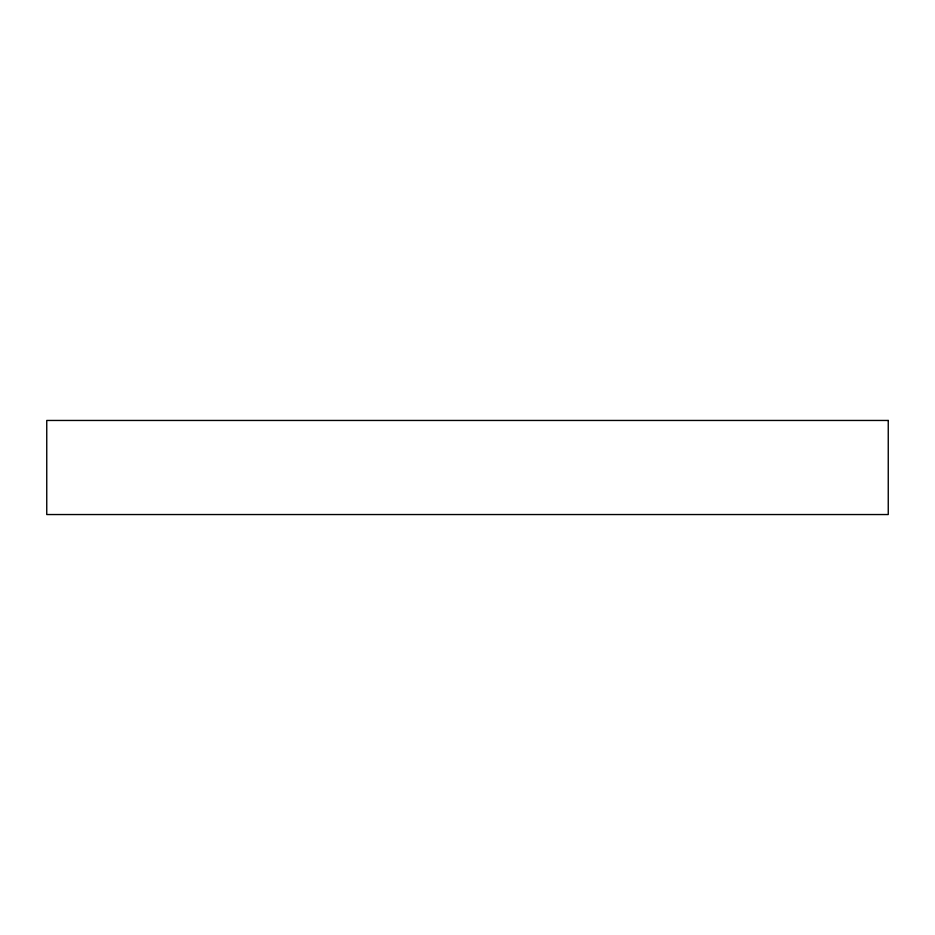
<?xml version="1.0" encoding="UTF-8"?>
<svg xmlns="http://www.w3.org/2000/svg" width="935" height="935" viewBox="0 0 935 935"><rect width="100%" height="100%" fill="white"/><g stroke="black" fill="none" stroke-linecap="round" stroke-linejoin="round"><path stroke-width="1.4" d="M888.25 420.458L46.75 420.458L46.75 514.542L888.25 514.542L888.25 420.458"/></g></svg>
